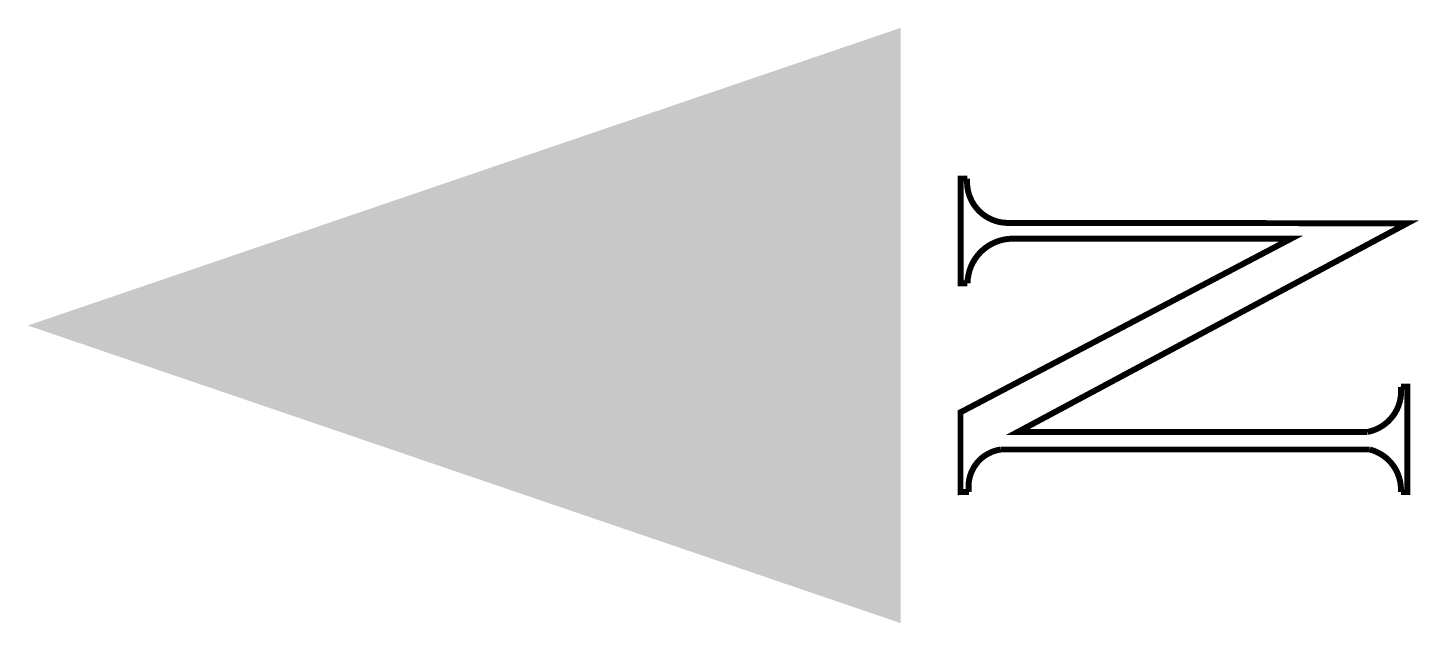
# Model space of a CAD drawing. Header units: metres. Extents: x -21.9 to 13, y -7.5 to 7.5.
import ezdxf

# ---------------------------------------------------------------- set-up
doc = ezdxf.new("R2010")
doc.units = ezdxf.units.M

msp = doc.modelspace()

# ---------------------------------------------------------------- linework, layer by layer
msp.add_lwpolyline([(12.725, -4.189, 0.15, 0.15, 0), (12.564, -4.189, 0.15, 0.15, 0.359517), (11.782, -3.117, 0.15, 0.15, 0), (2.514, -3.117, 0.15, 0.15, 0.41745), (1.712, -4.186, 0.15, 0.15, 0), (1.5, -4.189, 0.15, 0.15, 0), (1.5, -2.182, 0.15, 0.15, 0), (9.805, 2.182, 0.15, 0.15, 0), (2.813, 2.182, 0.15, 0.15, 0.41042), (1.676, 1.059, 0.15, 0.15, 0), (1.505, 1.059, 0.15, 0.15, 0), (1.505, 3.693, 0.15, 0.15, 0), (1.668, 3.693, 0.15, 0.15, 0.430408), (2.663, 2.579, 0.15, 0.15, 0), (12.725, 2.569, 0.15, 0.15, 0), (3.132, -2.572, 0.15, 0.15, 0), (2.94, -2.675, 0.15, 0.15, 0), (11.725, -2.675, 0.15, 0.15, 0.390193), (12.564, -1.54, 0.15, 0.15, 0), (12.725, -1.54, 0.15, 0.15, 0)], format="xyseb", close=True)
msp.add_solid([(0, -7.482), (-21.931, 0), (0, 7.482), (-21.931, 0)])

doc.saveas('drawing.dxf')
